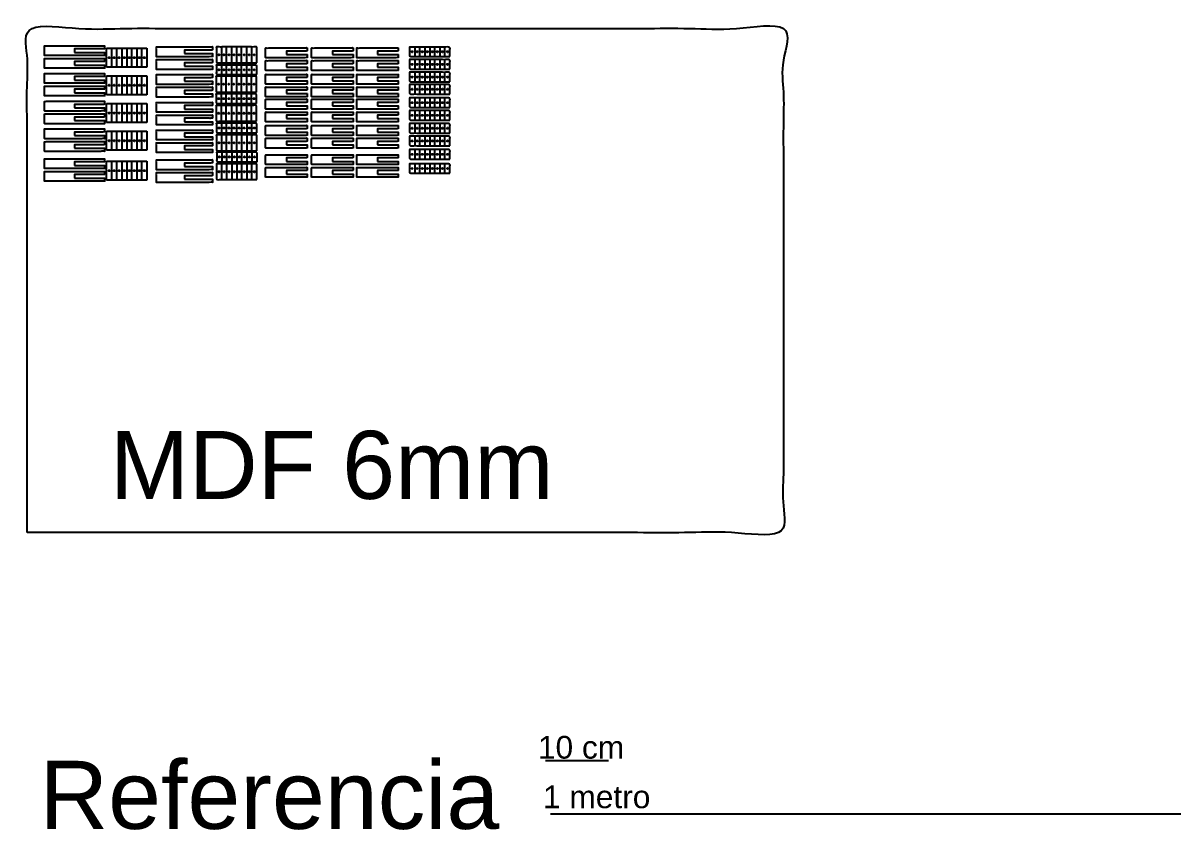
# Model space of a CAD drawing. Header units: metres. Extents: x -93 to 6479, y -472 to 3135.
# Drawn here: x -6 to 1831, y -472 to 808 of the extents above; entities that cross this region are included whole.
import ezdxf

# ---------------------------------------------------------------- set-up
doc = ezdxf.new("R2010")
doc.units = ezdxf.units.M
doc.header["$LTSCALE"] = 0.001
doc.header["$MEASUREMENT"] = 0
for name, color, linetype, true_color in [('Cortes$Chicos (15)', 1, 'Continuous', 0xff0000), ('Cortes$Grandes (5)', 5, 'Continuous', 0x0000ff), ('Cortes$Medianos (5)', 7, 'Continuous', 0x3fbfbf), ('Láminas MDF', 7, 'Continuous', 0x000000), ('Texto y referencias', 7, 'Continuous', 0x000000)]:
    doc.layers.add(name, color=color, linetype=linetype, true_color=true_color)

msp = doc.modelspace()

# ---------------------------------------------------------------- linework, layer by layer
at = {"layer": 'Cortes$Chicos (15)'}
for centre in [(611, 763), (619, 763), (627, 763), (635, 763), (643, 763), (651, 763), (659, 763), (667, 763), (304.4, 734.4), (312.4, 734.4), (320.4, 734.4), (328.4, 734.4), (336.4, 734.4), (344.4, 734.4), (352.4, 734.4), (360.4, 734.4), (611, 743), (619, 743), (627, 743), (635, 743), (643, 743), (651, 743), (659, 743), (667, 743), (611, 722.9), (619, 722.9), (627, 722.9), (635, 722.9), (643, 722.9), (651, 722.9), (659, 722.9), (667, 722.9), (611, 703.5), (619, 703.5), (627, 703.5), (635, 703.5), (643, 703.5), (651, 703.5), (659, 703.5), (667, 703.5), (304.1, 688.6), (312.1, 688.6), (320.1, 688.6), (328.1, 688.6), (336.1, 688.6), (344.1, 688.6), (352.1, 688.6), (360.1, 688.6), (611, 682.3), (619, 682.3), (627, 682.3), (635, 682.3), (643, 682.3), (651, 682.3), (659, 682.3), (667, 682.3), (611, 662.2), (619, 662.2), (627, 662.2), (635, 662.2), (643, 662.2), (651, 662.2), (659, 662.2), (667, 662.2), (304.5, 642.1), (312.5, 642.1), (320.5, 642.1), (328.5, 642.1), (336.5, 642.1), (344.5, 642.1), (352.5, 642.1), (360.5, 642.1), (611, 641.6), (619, 641.6), (627, 641.6), (635, 641.6), (643, 641.6), (651, 641.6), (659, 641.6), (667, 641.6), (611, 621.5), (619, 621.5), (627, 621.5), (635, 621.5), (643, 621.5), (651, 621.5), (659, 621.5), (667, 621.5), (304.9, 596.1), (312.9, 596.1), (320.9, 596.1), (328.9, 596.1), (336.9, 596.1), (344.9, 596.1), (352.9, 596.1), (360.9, 596.1), (611, 600.3), (619, 600.3), (627, 600.3), (635, 600.3), (643, 600.3), (651, 600.3), (659, 600.3), (667, 600.3), (611, 577.8), (619, 577.8), (627, 577.8), (635, 577.8), (643, 577.8), (651, 577.8), (659, 577.8), (667, 577.8)]:
    msp.add_circle(centre, 1, dxfattribs=at)
for points, knots in [([(411.4, 758.5), (411.4, 761.3), (411.4, 764), (427.9, 764), (444.4, 764), (444.4, 766.5), (444.4, 769), (411.4, 769), (378.4, 769), (378.4, 761.3), (378.4, 753.6), (411.4, 753.6), (444.4, 753.6), (444.4, 756), (444.4, 758.5), (427.9, 758.5), (411.4, 758.5)], [0, 0, 0, 5, 5, 52.5, 52.5, 57.546688, 57.546688, 152.546688, 152.546688, 167.640064, 167.640064, 262.640064, 262.640064, 267.686752, 267.686752, 315.186752, 315.186752, 315.186752]), ([(484.4, 758.5), (484.4, 761.3), (484.4, 764), (500.9, 764), (517.4, 764), (517.4, 766.5), (517.4, 769), (484.4, 769), (451.4, 769), (451.4, 761.3), (451.4, 753.6), (484.4, 753.6), (517.4, 753.6), (517.4, 756), (517.4, 758.5), (500.9, 758.5), (484.4, 758.5)], [0, 0, 0, 5, 5, 52.5, 52.5, 57.546688, 57.546688, 152.546688, 152.546688, 167.640064, 167.640064, 262.640064, 262.640064, 267.686752, 267.686752, 315.186752, 315.186752, 315.186752]), ([(556, 758.5), (556, 761.3), (556, 764), (572.5, 764), (589, 764), (589, 766.5), (589, 769), (556, 769), (523, 769), (523, 761.3), (523, 753.6), (556, 753.6), (589, 753.6), (589, 756), (589, 758.5), (572.5, 758.5), (556, 758.5)], [0, 0, 0, 5, 5, 52.5, 52.5, 57.546688, 57.546688, 152.546688, 152.546688, 167.640064, 167.640064, 262.640064, 262.640064, 267.686752, 267.686752, 315.186752, 315.186752, 315.186752]), ([(671, 755.5), (639, 755.5), (607, 755.5), (607, 763), (607, 770.5), (639, 770.5), (671, 770.5), (671, 763), (671, 755.5)], [48, 48, 48, 112, 112, 142, 142, 206, 206, 236, 236, 236]), ([(364.4, 726.9), (332.4, 726.9), (300.4, 726.9), (300.4, 734.4), (300.4, 741.9), (332.4, 741.9), (364.4, 741.9), (364.4, 734.4), (364.4, 726.9)], [48, 48, 48, 112, 112, 142, 142, 206, 206, 236, 236, 236]), ([(411.4, 738.4), (411.4, 741.1), (411.4, 743.9), (427.9, 743.9), (444.4, 743.9), (444.4, 746.4), (444.4, 748.9), (411.4, 748.9), (378.4, 748.9), (378.4, 741.1), (378.4, 733.4), (411.4, 733.4), (444.4, 733.4), (444.4, 735.9), (444.4, 738.4), (427.9, 738.4), (411.4, 738.4)], [0, 0, 0, 5, 5, 52.5, 52.5, 57.546688, 57.546688, 152.546688, 152.546688, 167.640064, 167.640064, 262.640064, 262.640064, 267.686752, 267.686752, 315.186752, 315.186752, 315.186752]), ([(484.4, 738.4), (484.4, 741.1), (484.4, 743.9), (500.9, 743.9), (517.4, 743.9), (517.4, 746.4), (517.4, 748.9), (484.4, 748.9), (451.4, 748.9), (451.4, 741.1), (451.4, 733.4), (484.4, 733.4), (517.4, 733.4), (517.4, 735.9), (517.4, 738.4), (500.9, 738.4), (484.4, 738.4)], [0, 0, 0, 5, 5, 52.5, 52.5, 57.546688, 57.546688, 152.546688, 152.546688, 167.640064, 167.640064, 262.640064, 262.640064, 267.686752, 267.686752, 315.186752, 315.186752, 315.186752]), ([(556, 738.4), (556, 741.1), (556, 743.9), (572.5, 743.9), (589, 743.9), (589, 746.4), (589, 748.9), (556, 748.9), (523, 748.9), (523, 741.1), (523, 733.4), (556, 733.4), (589, 733.4), (589, 735.9), (589, 738.4), (572.5, 738.4), (556, 738.4)], [0, 0, 0, 5, 5, 52.5, 52.5, 57.546688, 57.546688, 152.546688, 152.546688, 167.640064, 167.640064, 262.640064, 262.640064, 267.686752, 267.686752, 315.186752, 315.186752, 315.186752]), ([(671, 735.5), (639, 735.5), (607, 735.5), (607, 743), (607, 750.5), (639, 750.5), (671, 750.5), (671, 743), (671, 735.5)], [48, 48, 48, 112, 112, 142, 142, 206, 206, 236, 236, 236]), ([(411.4, 716.7), (411.4, 719.5), (411.4, 722.2), (427.9, 722.2), (444.4, 722.2), (444.4, 724.7), (444.4, 727.2), (411.4, 727.2), (378.4, 727.2), (378.4, 719.5), (378.4, 711.7), (411.4, 711.7), (444.4, 711.7), (444.4, 714.2), (444.4, 716.7), (427.9, 716.7), (411.4, 716.7)], [0, 0, 0, 5, 5, 52.5, 52.5, 57.546688, 57.546688, 152.546688, 152.546688, 167.640064, 167.640064, 262.640064, 262.640064, 267.686752, 267.686752, 315.186752, 315.186752, 315.186752]), ([(484.4, 716.7), (484.4, 719.5), (484.4, 722.2), (500.9, 722.2), (517.4, 722.2), (517.4, 724.7), (517.4, 727.2), (484.4, 727.2), (451.4, 727.2), (451.4, 719.5), (451.4, 711.7), (484.4, 711.7), (517.4, 711.7), (517.4, 714.2), (517.4, 716.7), (500.9, 716.7), (484.4, 716.7)], [0, 0, 0, 5, 5, 52.5, 52.5, 57.546688, 57.546688, 152.546688, 152.546688, 167.640064, 167.640064, 262.640064, 262.640064, 267.686752, 267.686752, 315.186752, 315.186752, 315.186752]), ([(556, 716.7), (556, 719.5), (556, 722.2), (572.5, 722.2), (589, 722.2), (589, 724.7), (589, 727.2), (556, 727.2), (523, 727.2), (523, 719.5), (523, 711.7), (556, 711.7), (589, 711.7), (589, 714.2), (589, 716.7), (572.5, 716.7), (556, 716.7)], [0, 0, 0, 5, 5, 52.5, 52.5, 57.546688, 57.546688, 152.546688, 152.546688, 167.640064, 167.640064, 262.640064, 262.640064, 267.686752, 267.686752, 315.186752, 315.186752, 315.186752]), ([(671, 715.4), (639, 715.4), (607, 715.4), (607, 722.9), (607, 730.4), (639, 730.4), (671, 730.4), (671, 722.9), (671, 715.4)], [48, 48, 48, 112, 112, 142, 142, 206, 206, 236, 236, 236]), ([(411.4, 696.6), (411.4, 699.3), (411.4, 702.1), (427.9, 702.1), (444.4, 702.1), (444.4, 704.6), (444.4, 707.1), (411.4, 707.1), (378.4, 707.1), (378.4, 699.3), (378.4, 691.6), (411.4, 691.6), (444.4, 691.6), (444.4, 694.1), (444.4, 696.6), (427.9, 696.6), (411.4, 696.6)], [0, 0, 0, 5, 5, 52.5, 52.5, 57.546688, 57.546688, 152.546688, 152.546688, 167.640064, 167.640064, 262.640064, 262.640064, 267.686752, 267.686752, 315.186752, 315.186752, 315.186752]), ([(484.4, 696.6), (484.4, 699.3), (484.4, 702.1), (500.9, 702.1), (517.4, 702.1), (517.4, 704.6), (517.4, 707.1), (484.4, 707.1), (451.4, 707.1), (451.4, 699.3), (451.4, 691.6), (484.4, 691.6), (517.4, 691.6), (517.4, 694.1), (517.4, 696.6), (500.9, 696.6), (484.4, 696.6)], [0, 0, 0, 5, 5, 52.5, 52.5, 57.546688, 57.546688, 152.546688, 152.546688, 167.640064, 167.640064, 262.640064, 262.640064, 267.686752, 267.686752, 315.186752, 315.186752, 315.186752]), ([(556, 696.6), (556, 699.3), (556, 702.1), (572.5, 702.1), (589, 702.1), (589, 704.6), (589, 707.1), (556, 707.1), (523, 707.1), (523, 699.3), (523, 691.6), (556, 691.6), (589, 691.6), (589, 694.1), (589, 696.6), (572.5, 696.6), (556, 696.6)], [0, 0, 0, 5, 5, 52.5, 52.5, 57.546688, 57.546688, 152.546688, 152.546688, 167.640064, 167.640064, 262.640064, 262.640064, 267.686752, 267.686752, 315.186752, 315.186752, 315.186752]), ([(671, 696), (639, 696), (607, 696), (607, 703.5), (607, 711), (639, 711), (671, 711), (671, 703.5), (671, 696)], [48, 48, 48, 112, 112, 142, 142, 206, 206, 236, 236, 236]), ([(364.1, 681.1), (332.1, 681.1), (300.1, 681.1), (300.1, 688.6), (300.1, 696.1), (332.1, 696.1), (364.1, 696.1), (364.1, 688.6), (364.1, 681.1)], [48, 48, 48, 112, 112, 142, 142, 206, 206, 236, 236, 236]), ([(411.4, 677.1), (411.4, 679.9), (411.4, 682.6), (427.9, 682.6), (444.4, 682.6), (444.4, 685.1), (444.4, 687.6), (411.4, 687.6), (378.4, 687.6), (378.4, 679.9), (378.4, 672.1), (411.4, 672.1), (444.4, 672.1), (444.4, 674.6), (444.4, 677.1), (427.9, 677.1), (411.4, 677.1)], [0, 0, 0, 5, 5, 52.5, 52.5, 57.546688, 57.546688, 152.546688, 152.546688, 167.640064, 167.640064, 262.640064, 262.640064, 267.686752, 267.686752, 315.186752, 315.186752, 315.186752]), ([(484.4, 677.1), (484.4, 679.9), (484.4, 682.6), (500.9, 682.6), (517.4, 682.6), (517.4, 685.1), (517.4, 687.6), (484.4, 687.6), (451.4, 687.6), (451.4, 679.9), (451.4, 672.1), (484.4, 672.1), (517.4, 672.1), (517.4, 674.6), (517.4, 677.1), (500.9, 677.1), (484.4, 677.1)], [0, 0, 0, 5, 5, 52.5, 52.5, 57.546688, 57.546688, 152.546688, 152.546688, 167.640064, 167.640064, 262.640064, 262.640064, 267.686752, 267.686752, 315.186752, 315.186752, 315.186752]), ([(556, 677.1), (556, 679.9), (556, 682.6), (572.5, 682.6), (589, 682.6), (589, 685.1), (589, 687.6), (556, 687.6), (523, 687.6), (523, 679.9), (523, 672.1), (556, 672.1), (589, 672.1), (589, 674.6), (589, 677.1), (572.5, 677.1), (556, 677.1)], [0, 0, 0, 5, 5, 52.5, 52.5, 57.546688, 57.546688, 152.546688, 152.546688, 167.640064, 167.640064, 262.640064, 262.640064, 267.686752, 267.686752, 315.186752, 315.186752, 315.186752]), ([(671, 674.8), (639, 674.8), (607, 674.8), (607, 682.3), (607, 689.8), (639, 689.8), (671, 689.8), (671, 682.3), (671, 674.8)], [48, 48, 48, 112, 112, 142, 142, 206, 206, 236, 236, 236]), ([(411.4, 657), (411.4, 659.7), (411.4, 662.5), (427.9, 662.5), (444.4, 662.5), (444.4, 665), (444.4, 667.4), (411.4, 667.4), (378.4, 667.4), (378.4, 659.7), (378.4, 652), (411.4, 652), (444.4, 652), (444.4, 654.5), (444.4, 657), (427.9, 657), (411.4, 657)], [0, 0, 0, 5, 5, 52.5, 52.5, 57.546688, 57.546688, 152.546688, 152.546688, 167.640064, 167.640064, 262.640064, 262.640064, 267.686752, 267.686752, 315.186752, 315.186752, 315.186752]), ([(484.4, 657), (484.4, 659.7), (484.4, 662.5), (500.9, 662.5), (517.4, 662.5), (517.4, 665), (517.4, 667.4), (484.4, 667.4), (451.4, 667.4), (451.4, 659.7), (451.4, 652), (484.4, 652), (517.4, 652), (517.4, 654.5), (517.4, 657), (500.9, 657), (484.4, 657)], [0, 0, 0, 5, 5, 52.5, 52.5, 57.546688, 57.546688, 152.546688, 152.546688, 167.640064, 167.640064, 262.640064, 262.640064, 267.686752, 267.686752, 315.186752, 315.186752, 315.186752]), ([(556, 657), (556, 659.7), (556, 662.5), (572.5, 662.5), (589, 662.5), (589, 665), (589, 667.4), (556, 667.4), (523, 667.4), (523, 659.7), (523, 652), (556, 652), (589, 652), (589, 654.5), (589, 657), (572.5, 657), (556, 657)], [0, 0, 0, 5, 5, 52.5, 52.5, 57.546688, 57.546688, 152.546688, 152.546688, 167.640064, 167.640064, 262.640064, 262.640064, 267.686752, 267.686752, 315.186752, 315.186752, 315.186752]), ([(671, 654.7), (639, 654.7), (607, 654.7), (607, 662.2), (607, 669.7), (639, 669.7), (671, 669.7), (671, 662.2), (671, 654.7)], [48, 48, 48, 112, 112, 142, 142, 206, 206, 236, 236, 236]), ([(364.5, 634.6), (332.5, 634.6), (300.5, 634.6), (300.5, 642.1), (300.5, 649.6), (332.5, 649.6), (364.5, 649.6), (364.5, 642.1), (364.5, 634.6)], [48, 48, 48, 112, 112, 142, 142, 206, 206, 236, 236, 236]), ([(411.4, 635.3), (411.4, 638.1), (411.4, 640.8), (427.9, 640.8), (444.4, 640.8), (444.4, 643.3), (444.4, 645.8), (411.4, 645.8), (378.4, 645.8), (378.4, 638.1), (378.4, 630.3), (411.4, 630.3), (444.4, 630.3), (444.4, 632.8), (444.4, 635.3), (427.9, 635.3), (411.4, 635.3)], [0, 0, 0, 5, 5, 52.5, 52.5, 57.546688, 57.546688, 152.546688, 152.546688, 167.640064, 167.640064, 262.640064, 262.640064, 267.686752, 267.686752, 315.186752, 315.186752, 315.186752]), ([(484.4, 635.3), (484.4, 638.1), (484.4, 640.8), (500.9, 640.8), (517.4, 640.8), (517.4, 643.3), (517.4, 645.8), (484.4, 645.8), (451.4, 645.8), (451.4, 638.1), (451.4, 630.3), (484.4, 630.3), (517.4, 630.3), (517.4, 632.8), (517.4, 635.3), (500.9, 635.3), (484.4, 635.3)], [0, 0, 0, 5, 5, 52.5, 52.5, 57.546688, 57.546688, 152.546688, 152.546688, 167.640064, 167.640064, 262.640064, 262.640064, 267.686752, 267.686752, 315.186752, 315.186752, 315.186752]), ([(556, 635.3), (556, 638.1), (556, 640.8), (572.5, 640.8), (589, 640.8), (589, 643.3), (589, 645.8), (556, 645.8), (523, 645.8), (523, 638.1), (523, 630.3), (556, 630.3), (589, 630.3), (589, 632.8), (589, 635.3), (572.5, 635.3), (556, 635.3)], [0, 0, 0, 5, 5, 52.5, 52.5, 57.546688, 57.546688, 152.546688, 152.546688, 167.640064, 167.640064, 262.640064, 262.640064, 267.686752, 267.686752, 315.186752, 315.186752, 315.186752]), ([(671, 634.1), (639, 634.1), (607, 634.1), (607, 641.6), (607, 649.1), (639, 649.1), (671, 649.1), (671, 641.6), (671, 634.1)], [48, 48, 48, 112, 112, 142, 142, 206, 206, 236, 236, 236]), ([(411.4, 615.2), (411.4, 617.9), (411.4, 620.7), (427.9, 620.7), (444.4, 620.7), (444.4, 623.2), (444.4, 625.7), (411.4, 625.7), (378.4, 625.7), (378.4, 617.9), (378.4, 610.2), (411.4, 610.2), (444.4, 610.2), (444.4, 612.7), (444.4, 615.2), (427.9, 615.2), (411.4, 615.2)], [0, 0, 0, 5, 5, 52.5, 52.5, 57.546688, 57.546688, 152.546688, 152.546688, 167.640064, 167.640064, 262.640064, 262.640064, 267.686752, 267.686752, 315.186752, 315.186752, 315.186752]), ([(484.4, 615.2), (484.4, 617.9), (484.4, 620.7), (500.9, 620.7), (517.4, 620.7), (517.4, 623.2), (517.4, 625.7), (484.4, 625.7), (451.4, 625.7), (451.4, 617.9), (451.4, 610.2), (484.4, 610.2), (517.4, 610.2), (517.4, 612.7), (517.4, 615.2), (500.9, 615.2), (484.4, 615.2)], [0, 0, 0, 5, 5, 52.5, 52.5, 57.546688, 57.546688, 152.546688, 152.546688, 167.640064, 167.640064, 262.640064, 262.640064, 267.686752, 267.686752, 315.186752, 315.186752, 315.186752]), ([(556, 615.2), (556, 617.9), (556, 620.7), (572.5, 620.7), (589, 620.7), (589, 623.2), (589, 625.7), (556, 625.7), (523, 625.7), (523, 617.9), (523, 610.2), (556, 610.2), (589, 610.2), (589, 612.7), (589, 615.2), (572.5, 615.2), (556, 615.2)], [0, 0, 0, 5, 5, 52.5, 52.5, 57.546688, 57.546688, 152.546688, 152.546688, 167.640064, 167.640064, 262.640064, 262.640064, 267.686752, 267.686752, 315.186752, 315.186752, 315.186752]), ([(671, 614), (639, 614), (607, 614), (607, 621.5), (607, 629), (639, 629), (671, 629), (671, 621.5), (671, 614)], [48, 48, 48, 112, 112, 142, 142, 206, 206, 236, 236, 236]), ([(671, 592.8), (639, 592.8), (607, 592.8), (607, 600.3), (607, 607.8), (639, 607.8), (671, 607.8), (671, 600.3), (671, 592.8)], [48, 48, 48, 112, 112, 142, 142, 206, 206, 236, 236, 236]), ([(364.9, 588.6), (332.9, 588.6), (300.9, 588.6), (300.9, 596.1), (300.9, 603.6), (332.9, 603.6), (364.9, 603.6), (364.9, 596.1), (364.9, 588.6)], [48, 48, 48, 112, 112, 142, 142, 206, 206, 236, 236, 236]), ([(411.4, 589.1), (411.4, 591.8), (411.4, 594.6), (427.9, 594.6), (444.4, 594.6), (444.4, 597), (444.4, 599.5), (411.4, 599.5), (378.4, 599.5), (378.4, 591.8), (378.4, 584.1), (411.4, 584.1), (444.4, 584.1), (444.4, 586.6), (444.4, 589.1), (427.9, 589.1), (411.4, 589.1)], [0, 0, 0, 5, 5, 52.5, 52.5, 57.546688, 57.546688, 152.546688, 152.546688, 167.640064, 167.640064, 262.640064, 262.640064, 267.686752, 267.686752, 315.186752, 315.186752, 315.186752]), ([(484.4, 589.1), (484.4, 591.8), (484.4, 594.6), (500.9, 594.6), (517.4, 594.6), (517.4, 597), (517.4, 599.5), (484.4, 599.5), (451.4, 599.5), (451.4, 591.8), (451.4, 584.1), (484.4, 584.1), (517.4, 584.1), (517.4, 586.6), (517.4, 589.1), (500.9, 589.1), (484.4, 589.1)], [0, 0, 0, 5, 5, 52.5, 52.5, 57.546688, 57.546688, 152.546688, 152.546688, 167.640064, 167.640064, 262.640064, 262.640064, 267.686752, 267.686752, 315.186752, 315.186752, 315.186752]), ([(556, 589.1), (556, 591.8), (556, 594.6), (572.5, 594.6), (589, 594.6), (589, 597), (589, 599.5), (556, 599.5), (523, 599.5), (523, 591.8), (523, 584.1), (556, 584.1), (589, 584.1), (589, 586.6), (589, 589.1), (572.5, 589.1), (556, 589.1)], [0, 0, 0, 5, 5, 52.5, 52.5, 57.546688, 57.546688, 152.546688, 152.546688, 167.640064, 167.640064, 262.640064, 262.640064, 267.686752, 267.686752, 315.186752, 315.186752, 315.186752]), ([(411.4, 568.9), (411.4, 571.7), (411.4, 574.4), (427.9, 574.4), (444.4, 574.4), (444.4, 576.9), (444.4, 579.4), (411.4, 579.4), (378.4, 579.4), (378.4, 571.7), (378.4, 563.9), (411.4, 563.9), (444.4, 563.9), (444.4, 566.4), (444.4, 568.9), (427.9, 568.9), (411.4, 568.9)], [0, 0, 0, 5, 5, 52.5, 52.5, 57.546688, 57.546688, 152.546688, 152.546688, 167.640064, 167.640064, 262.640064, 262.640064, 267.686752, 267.686752, 315.186752, 315.186752, 315.186752]), ([(484.4, 568.9), (484.4, 571.7), (484.4, 574.4), (500.9, 574.4), (517.4, 574.4), (517.4, 576.9), (517.4, 579.4), (484.4, 579.4), (451.4, 579.4), (451.4, 571.7), (451.4, 563.9), (484.4, 563.9), (517.4, 563.9), (517.4, 566.4), (517.4, 568.9), (500.9, 568.9), (484.4, 568.9)], [0, 0, 0, 5, 5, 52.5, 52.5, 57.546688, 57.546688, 152.546688, 152.546688, 167.640064, 167.640064, 262.640064, 262.640064, 267.686752, 267.686752, 315.186752, 315.186752, 315.186752]), ([(556, 568.9), (556, 571.7), (556, 574.4), (572.5, 574.4), (589, 574.4), (589, 576.9), (589, 579.4), (556, 579.4), (523, 579.4), (523, 571.7), (523, 563.9), (556, 563.9), (589, 563.9), (589, 566.4), (589, 568.9), (572.5, 568.9), (556, 568.9)], [0, 0, 0, 5, 5, 52.5, 52.5, 57.546688, 57.546688, 152.546688, 152.546688, 167.640064, 167.640064, 262.640064, 262.640064, 267.686752, 267.686752, 315.186752, 315.186752, 315.186752]), ([(671, 570.3), (639, 570.3), (607, 570.3), (607, 577.8), (607, 585.3), (639, 585.3), (671, 585.3), (671, 577.8), (671, 570.3)], [48, 48, 48, 112, 112, 142, 142, 206, 206, 236, 236, 236])]:
    msp.add_open_spline(points, degree=2, knots=knots, dxfattribs=at)
for points in [[(615, 770.5), (615, 763), (615, 755.5)], [(623, 755.5), (623, 763), (623, 770.5)], [(631, 770.5), (631, 763), (631, 755.5)], [(639, 770.5), (639, 763), (639, 755.5)], [(647, 755.5), (647, 763), (647, 770.5)], [(655, 770.5), (655, 763), (655, 755.5)], [(663, 755.5), (663, 763), (663, 770.5)], [(308.4, 741.9), (308.4, 734.4), (308.4, 726.9)], [(316.4, 726.9), (316.4, 734.4), (316.4, 741.9)], [(324.4, 741.9), (324.4, 734.4), (324.4, 726.9)], [(332.4, 741.9), (332.4, 734.4), (332.4, 726.9)], [(340.4, 726.9), (340.4, 734.4), (340.4, 741.9)], [(348.4, 741.9), (348.4, 734.4), (348.4, 726.9)], [(356.4, 726.9), (356.4, 734.4), (356.4, 741.9)], [(615, 750.5), (615, 743), (615, 735.5)], [(623, 735.5), (623, 743), (623, 750.5)], [(631, 750.5), (631, 743), (631, 735.5)], [(639, 750.5), (639, 743), (639, 735.5)], [(647, 735.5), (647, 743), (647, 750.5)], [(655, 750.5), (655, 743), (655, 735.5)], [(663, 735.5), (663, 743), (663, 750.5)], [(615, 730.4), (615, 722.9), (615, 715.4)], [(623, 715.4), (623, 722.9), (623, 730.4)], [(631, 730.4), (631, 722.9), (631, 715.4)], [(639, 730.4), (639, 722.9), (639, 715.4)], [(647, 715.4), (647, 722.9), (647, 730.4)], [(655, 730.4), (655, 722.9), (655, 715.4)], [(663, 715.4), (663, 722.9), (663, 730.4)], [(615, 711), (615, 703.5), (615, 696)], [(623, 696), (623, 703.5), (623, 711)], [(631, 711), (631, 703.5), (631, 696)], [(639, 711), (639, 703.5), (639, 696)], [(647, 696), (647, 703.5), (647, 711)], [(655, 711), (655, 703.5), (655, 696)], [(663, 696), (663, 703.5), (663, 711)], [(308.1, 696.1), (308.1, 688.6), (308.1, 681.1)], [(316.1, 681.1), (316.1, 688.6), (316.1, 696.1)], [(324.1, 696.1), (324.1, 688.6), (324.1, 681.1)], [(332.1, 696.1), (332.1, 688.6), (332.1, 681.1)], [(340.1, 681.1), (340.1, 688.6), (340.1, 696.1)], [(348.1, 696.1), (348.1, 688.6), (348.1, 681.1)], [(356.1, 681.1), (356.1, 688.6), (356.1, 696.1)], [(615, 689.8), (615, 682.3), (615, 674.8)], [(623, 674.8), (623, 682.3), (623, 689.8)], [(631, 689.8), (631, 682.3), (631, 674.8)], [(639, 689.8), (639, 682.3), (639, 674.8)], [(647, 674.8), (647, 682.3), (647, 689.8)], [(655, 689.8), (655, 682.3), (655, 674.8)], [(663, 674.8), (663, 682.3), (663, 689.8)], [(615, 669.7), (615, 662.2), (615, 654.7)], [(623, 654.7), (623, 662.2), (623, 669.7)], [(631, 669.7), (631, 662.2), (631, 654.7)], [(639, 669.7), (639, 662.2), (639, 654.7)], [(647, 654.7), (647, 662.2), (647, 669.7)], [(655, 669.7), (655, 662.2), (655, 654.7)], [(663, 654.7), (663, 662.2), (663, 669.7)], [(308.5, 649.6), (308.5, 642.1), (308.5, 634.6)], [(316.5, 634.6), (316.5, 642.1), (316.5, 649.6)], [(324.5, 649.6), (324.5, 642.1), (324.5, 634.6)], [(332.5, 649.6), (332.5, 642.1), (332.5, 634.6)], [(340.5, 634.6), (340.5, 642.1), (340.5, 649.6)], [(348.5, 649.6), (348.5, 642.1), (348.5, 634.6)], [(356.5, 634.6), (356.5, 642.1), (356.5, 649.6)], [(615, 649.1), (615, 641.6), (615, 634.1)], [(623, 634.1), (623, 641.6), (623, 649.1)], [(631, 649.1), (631, 641.6), (631, 634.1)], [(639, 649.1), (639, 641.6), (639, 634.1)], [(647, 634.1), (647, 641.6), (647, 649.1)], [(655, 649.1), (655, 641.6), (655, 634.1)], [(663, 634.1), (663, 641.6), (663, 649.1)], [(615, 629), (615, 621.5), (615, 614)], [(623, 614), (623, 621.5), (623, 629)], [(631, 629), (631, 621.5), (631, 614)], [(639, 629), (639, 621.5), (639, 614)], [(647, 614), (647, 621.5), (647, 629)], [(655, 629), (655, 621.5), (655, 614)], [(663, 614), (663, 621.5), (663, 629)], [(615, 607.8), (615, 600.3), (615, 592.8)], [(623, 592.8), (623, 600.3), (623, 607.8)], [(631, 607.8), (631, 600.3), (631, 592.8)], [(639, 607.8), (639, 600.3), (639, 592.8)], [(647, 592.8), (647, 600.3), (647, 607.8)], [(655, 607.8), (655, 600.3), (655, 592.8)], [(663, 592.8), (663, 600.3), (663, 607.8)], [(308.9, 603.6), (308.9, 596.1), (308.9, 588.6)], [(316.9, 588.6), (316.9, 596.1), (316.9, 603.6)], [(324.9, 603.6), (324.9, 596.1), (324.9, 588.6)], [(332.9, 603.6), (332.9, 596.1), (332.9, 588.6)], [(340.9, 588.6), (340.9, 596.1), (340.9, 603.6)], [(348.9, 603.6), (348.9, 596.1), (348.9, 588.6)], [(356.9, 588.6), (356.9, 596.1), (356.9, 603.6)], [(615, 585.3), (615, 577.8), (615, 570.3)], [(623, 570.3), (623, 577.8), (623, 585.3)], [(631, 585.3), (631, 577.8), (631, 570.3)], [(639, 585.3), (639, 577.8), (639, 570.3)], [(647, 570.3), (647, 577.8), (647, 585.3)], [(655, 585.3), (655, 577.8), (655, 570.3)], [(663, 570.3), (663, 577.8), (663, 585.3)]]:
    msp.add_open_spline(points, degree=2, dxfattribs=at)
at = {"layer": 'Cortes$Grandes (5)'}
for p, q in [((126.2, 738.7), (126.2, 768.7)), ((134.2, 768.7), (134.2, 738.7)), ((142.2, 738.7), (142.2, 768.7)), ((150.2, 768.7), (150.2, 738.7)), ((158.2, 768.7), (158.2, 738.7)), ((166.2, 738.7), (166.2, 768.7)), ((174.2, 768.7), (174.2, 738.7)), ((182.2, 738.7), (182.2, 768.7)), ((190.2, 768.7), (190.2, 738.7)), ((126.2, 694.9), (126.2, 724.9)), ((134.2, 724.9), (134.2, 694.9)), ((142.2, 694.9), (142.2, 724.9)), ((150.2, 724.9), (150.2, 694.9)), ((158.2, 724.9), (158.2, 694.9)), ((166.2, 694.9), (166.2, 724.9)), ((174.2, 724.9), (174.2, 694.9)), ((182.2, 694.9), (182.2, 724.9)), ((190.2, 724.9), (190.2, 694.9)), ((126.2, 650.7), (126.2, 680.7)), ((134.2, 680.7), (134.2, 650.7)), ((142.2, 650.7), (142.2, 680.7)), ((150.2, 680.7), (150.2, 650.7)), ((158.2, 680.7), (158.2, 650.7)), ((166.2, 650.7), (166.2, 680.7)), ((174.2, 680.7), (174.2, 650.7)), ((182.2, 650.7), (182.2, 680.7)), ((190.2, 680.7), (190.2, 650.7)), ((126.2, 606.8), (126.2, 636.8)), ((134.2, 636.8), (134.2, 606.8)), ((142.2, 606.8), (142.2, 636.8)), ((150.2, 636.8), (150.2, 606.8)), ((158.2, 636.8), (158.2, 606.8)), ((166.2, 606.8), (166.2, 636.8)), ((174.2, 636.8), (174.2, 606.8)), ((182.2, 606.8), (182.2, 636.8)), ((190.2, 636.8), (190.2, 606.8)), ((126.2, 559.4), (126.2, 589.4)), ((134.2, 589.4), (134.2, 559.4)), ((142.2, 559.4), (142.2, 589.4)), ((150.2, 589.4), (150.2, 559.4)), ((158.2, 589.4), (158.2, 559.4)), ((166.2, 559.4), (166.2, 589.4)), ((174.2, 589.4), (174.2, 559.4)), ((182.2, 559.4), (182.2, 589.4)), ((190.2, 589.4), (190.2, 559.4))]:
    msp.add_line(p, q, dxfattribs=at)
for points in [[(126.2, 768.7), (190.2, 768.7)], [(190.2, 738.7), (126.2, 738.7)], [(126.2, 724.9), (190.2, 724.9)], [(190.2, 694.9), (126.2, 694.9)], [(126.2, 680.7), (190.2, 680.7)], [(190.2, 650.7), (126.2, 650.7)], [(126.2, 636.8), (190.2, 636.8)], [(190.2, 606.8), (126.2, 606.8)], [(126.2, 589.4), (190.2, 589.4)], [(190.2, 559.4), (126.2, 559.4)]]:
    msp.add_lwpolyline(points, dxfattribs=at)
for centre in [(130.2, 753.7), (138.2, 753.7), (146.2, 753.7), (154.2, 753.7), (162.2, 753.7), (170.2, 753.7), (178.2, 753.7), (186.2, 753.7), (130.2, 709.9), (138.2, 709.9), (146.2, 709.9), (154.2, 709.9), (162.2, 709.9), (170.2, 709.9), (178.2, 709.9), (186.2, 709.9), (130.2, 665.7), (138.2, 665.7), (146.2, 665.7), (154.2, 665.7), (162.2, 665.7), (170.2, 665.7), (178.2, 665.7), (186.2, 665.7), (130.2, 621.8), (138.2, 621.8), (146.2, 621.8), (154.2, 621.8), (162.2, 621.8), (170.2, 621.8), (178.2, 621.8), (186.2, 621.8), (130.2, 574.4), (138.2, 574.4), (146.2, 574.4), (154.2, 574.4), (162.2, 574.4), (170.2, 574.4), (178.2, 574.4), (186.2, 574.4)]:
    msp.add_circle(centre, 1, dxfattribs=at)
for points in [[(75.2, 762), (75.2, 764.7), (75.2, 767.5), (98.9, 767.5), (122.7, 767.5), (122.7, 770), (122.7, 772.5), (75.2, 772.5), (27.7, 772.5), (27.7, 764.7), (27.7, 757), (75.2, 757), (122.7, 757), (122.7, 759.5), (122.7, 762), (98.9, 762), (75.2, 762)], [(75.2, 741.9), (75.2, 744.6), (75.2, 747.4), (98.9, 747.4), (122.7, 747.4), (122.7, 749.8), (122.7, 752.3), (75.2, 752.3), (27.7, 752.3), (27.7, 744.6), (27.7, 736.9), (75.2, 736.9), (122.7, 736.9), (122.7, 739.4), (122.7, 741.9), (98.9, 741.9), (75.2, 741.9)], [(75.2, 718.1), (75.2, 720.9), (75.2, 723.6), (98.9, 723.6), (122.7, 723.6), (122.7, 726.1), (122.7, 728.6), (75.2, 728.6), (27.7, 728.6), (27.7, 720.9), (27.7, 713.2), (75.2, 713.2), (122.7, 713.2), (122.7, 715.6), (122.7, 718.1), (98.9, 718.1), (75.2, 718.1)], [(75.2, 698), (75.2, 700.7), (75.2, 703.5), (98.9, 703.5), (122.7, 703.5), (122.7, 706), (122.7, 708.5), (75.2, 708.5), (27.7, 708.5), (27.7, 700.7), (27.7, 693), (75.2, 693), (122.7, 693), (122.7, 695.5), (122.7, 698), (98.9, 698), (75.2, 698)], [(75.2, 673.9), (75.2, 676.7), (75.2, 679.4), (98.9, 679.4), (122.7, 679.4), (122.7, 681.9), (122.7, 684.4), (75.2, 684.4), (27.7, 684.4), (27.7, 676.7), (27.7, 669), (75.2, 669), (122.7, 669), (122.7, 671.4), (122.7, 673.9), (98.9, 673.9), (75.2, 673.9)], [(75.2, 653.8), (75.2, 656.6), (75.2, 659.3), (98.9, 659.3), (122.7, 659.3), (122.7, 661.8), (122.7, 664.3), (75.2, 664.3), (27.7, 664.3), (27.7, 656.6), (27.7, 648.8), (75.2, 648.8), (122.7, 648.8), (122.7, 651.3), (122.7, 653.8), (98.9, 653.8), (75.2, 653.8)], [(75.2, 630.1), (75.2, 632.8), (75.2, 635.6), (98.9, 635.6), (122.7, 635.6), (122.7, 638.1), (122.7, 640.6), (75.2, 640.6), (27.7, 640.6), (27.7, 632.8), (27.7, 625.1), (75.2, 625.1), (122.7, 625.1), (122.7, 627.6), (122.7, 630.1), (98.9, 630.1), (75.2, 630.1)], [(75.2, 609.9), (75.2, 612.7), (75.2, 615.4), (98.9, 615.4), (122.7, 615.4), (122.7, 617.9), (122.7, 620.4), (75.2, 620.4), (27.7, 620.4), (27.7, 612.7), (27.7, 605), (75.2, 605), (122.7, 605), (122.7, 607.4), (122.7, 609.9), (98.9, 609.9), (75.2, 609.9)], [(75.2, 582.7), (75.2, 585.5), (75.2, 588.2), (98.9, 588.2), (122.7, 588.2), (122.7, 590.7), (122.7, 593.2), (75.2, 593.2), (27.7, 593.2), (27.7, 585.5), (27.7, 577.7), (75.2, 577.7), (122.7, 577.7), (122.7, 580.2), (122.7, 582.7), (98.9, 582.7), (75.2, 582.7)], [(75.2, 562.6), (75.2, 565.3), (75.2, 568.1), (98.9, 568.1), (122.7, 568.1), (122.7, 570.6), (122.7, 573.1), (75.2, 573.1), (27.7, 573.1), (27.7, 565.3), (27.7, 557.6), (75.2, 557.6), (122.7, 557.6), (122.7, 560.1), (122.7, 562.6), (98.9, 562.6), (75.2, 562.6)]]:
    msp.add_open_spline(points, degree=2, knots=[0, 0, 0, 5, 5, 52.5, 52.5, 57.546688, 57.546688, 152.546688, 152.546688, 167.640064, 167.640064, 262.640064, 262.640064, 267.686752, 267.686752, 315.186752, 315.186752, 315.186752], dxfattribs=at)
at = {"layer": 'Cortes$Medianos (5)'}
for centre in [(304.4, 758.1), (312.4, 758.1), (320.4, 758.1), (328.4, 758.1), (336.4, 758.1), (344.4, 758.1), (352.4, 758.1), (360.4, 758.1), (304.1, 711.6), (312.1, 711.6), (320.1, 711.6), (328.1, 711.6), (336.1, 711.6), (344.1, 711.6), (352.1, 711.6), (360.1, 711.6), (304.1, 665.4), (312.1, 665.4), (320.1, 665.4), (328.1, 665.4), (336.1, 665.4), (344.1, 665.4), (352.1, 665.4), (360.1, 665.4), (304.5, 618.5), (312.5, 618.5), (320.5, 618.5), (328.5, 618.5), (336.5, 618.5), (344.5, 618.5), (352.5, 618.5), (360.5, 618.5), (304.7, 572.6), (312.7, 572.6), (320.7, 572.6), (328.7, 572.6), (336.7, 572.6), (344.7, 572.6), (352.7, 572.6), (360.7, 572.6)]:
    msp.add_circle(centre, 1, dxfattribs=at)
for points, knots in [([(249.6, 760.1), (249.6, 762.9), (249.6, 765.6), (271.9, 765.6), (294.1, 765.6), (294.1, 768.1), (294.1, 770.6), (249.6, 770.6), (205.1, 770.6), (205.1, 762.9), (205.1, 755.2), (249.6, 755.2), (294.1, 755.2), (294.1, 757.7), (294.1, 760.1), (271.9, 760.1), (249.6, 760.1)], [0, 0, 0, 5, 5, 52.5, 52.5, 57.546688, 57.546688, 152.546688, 152.546688, 167.640064, 167.640064, 262.640064, 262.640064, 267.686752, 267.686752, 315.186752, 315.186752, 315.186752]), ([(364.4, 745.6), (332.4, 745.6), (300.4, 745.6), (300.4, 758.1), (300.4, 770.6), (332.4, 770.6), (364.4, 770.6), (364.4, 758.1), (364.4, 745.6)], [48, 48, 48, 112, 112, 142, 142, 206, 206, 236, 236, 236]), ([(249.6, 740), (249.6, 742.8), (249.6, 745.5), (271.9, 745.5), (294.1, 745.5), (294.1, 748), (294.1, 750.5), (249.6, 750.5), (205.1, 750.5), (205.1, 742.8), (205.1, 735), (249.6, 735), (294.1, 735), (294.1, 737.5), (294.1, 740), (271.9, 740), (249.6, 740)], [0, 0, 0, 5, 5, 52.5, 52.5, 57.546688, 57.546688, 152.546688, 152.546688, 167.640064, 167.640064, 262.640064, 262.640064, 267.686752, 267.686752, 315.186752, 315.186752, 315.186752]), ([(249.6, 716.3), (249.6, 719), (249.6, 721.8), (271.9, 721.8), (294.1, 721.8), (294.1, 724.3), (294.1, 726.8), (249.6, 726.8), (205.1, 726.8), (205.1, 719), (205.1, 711.3), (249.6, 711.3), (294.1, 711.3), (294.1, 713.8), (294.1, 716.3), (271.9, 716.3), (249.6, 716.3)], [0, 0, 0, 5, 5, 52.5, 52.5, 57.546688, 57.546688, 152.546688, 152.546688, 167.640064, 167.640064, 262.640064, 262.640064, 267.686752, 267.686752, 315.186752, 315.186752, 315.186752]), ([(364.1, 699.1), (332.1, 699.1), (300.1, 699.1), (300.1, 711.6), (300.1, 724.1), (332.1, 724.1), (364.1, 724.1), (364.1, 711.6), (364.1, 699.1)], [48, 48, 48, 112, 112, 142, 142, 206, 206, 236, 236, 236]), ([(249.6, 696.1), (249.6, 698.9), (249.6, 701.6), (271.9, 701.6), (294.1, 701.6), (294.1, 704.1), (294.1, 706.6), (249.6, 706.6), (205.1, 706.6), (205.1, 698.9), (205.1, 691.2), (249.6, 691.2), (294.1, 691.2), (294.1, 693.7), (294.1, 696.1), (271.9, 696.1), (249.6, 696.1)], [0, 0, 0, 5, 5, 52.5, 52.5, 57.546688, 57.546688, 152.546688, 152.546688, 167.640064, 167.640064, 262.640064, 262.640064, 267.686752, 267.686752, 315.186752, 315.186752, 315.186752]), ([(249.6, 672.1), (249.6, 674.8), (249.6, 677.6), (271.9, 677.6), (294.1, 677.6), (294.1, 680.1), (294.1, 682.6), (249.6, 682.6), (205.1, 682.6), (205.1, 674.8), (205.1, 667.1), (249.6, 667.1), (294.1, 667.1), (294.1, 669.6), (294.1, 672.1), (271.9, 672.1), (249.6, 672.1)], [0, 0, 0, 5, 5, 52.5, 52.5, 57.546688, 57.546688, 152.546688, 152.546688, 167.640064, 167.640064, 262.640064, 262.640064, 267.686752, 267.686752, 315.186752, 315.186752, 315.186752]), ([(249.6, 651.9), (249.6, 654.7), (249.6, 657.4), (271.9, 657.4), (294.1, 657.4), (294.1, 659.9), (294.1, 662.4), (249.6, 662.4), (205.1, 662.4), (205.1, 654.7), (205.1, 647), (249.6, 647), (294.1, 647), (294.1, 649.5), (294.1, 651.9), (271.9, 651.9), (249.6, 651.9)], [0, 0, 0, 5, 5, 52.5, 52.5, 57.546688, 57.546688, 152.546688, 152.546688, 167.640064, 167.640064, 262.640064, 262.640064, 267.686752, 267.686752, 315.186752, 315.186752, 315.186752]), ([(364.1, 652.9), (332.1, 652.9), (300.1, 652.9), (300.1, 665.4), (300.1, 677.9), (332.1, 677.9), (364.1, 677.9), (364.1, 665.4), (364.1, 652.9)], [48, 48, 48, 112, 112, 142, 142, 206, 206, 236, 236, 236]), ([(249.6, 628.2), (249.6, 631), (249.6, 633.7), (271.9, 633.7), (294.1, 633.7), (294.1, 636.2), (294.1, 638.7), (249.6, 638.7), (205.1, 638.7), (205.1, 631), (205.1, 623.2), (249.6, 623.2), (294.1, 623.2), (294.1, 625.7), (294.1, 628.2), (271.9, 628.2), (249.6, 628.2)], [0, 0, 0, 5, 5, 52.5, 52.5, 57.546688, 57.546688, 152.546688, 152.546688, 167.640064, 167.640064, 262.640064, 262.640064, 267.686752, 267.686752, 315.186752, 315.186752, 315.186752]), ([(364.5, 606), (332.5, 606), (300.5, 606), (300.5, 618.5), (300.5, 631), (332.5, 631), (364.5, 631), (364.5, 618.5), (364.5, 606)], [48, 48, 48, 112, 112, 142, 142, 206, 206, 236, 236, 236]), ([(249.6, 608.1), (249.6, 610.8), (249.6, 613.6), (271.9, 613.6), (294.1, 613.6), (294.1, 616.1), (294.1, 618.6), (249.6, 618.6), (205.1, 618.6), (205.1, 610.8), (205.1, 603.1), (249.6, 603.1), (294.1, 603.1), (294.1, 605.6), (294.1, 608.1), (271.9, 608.1), (249.6, 608.1)], [0, 0, 0, 5, 5, 52.5, 52.5, 57.546688, 57.546688, 152.546688, 152.546688, 167.640064, 167.640064, 262.640064, 262.640064, 267.686752, 267.686752, 315.186752, 315.186752, 315.186752]), ([(249.6, 580.9), (249.6, 583.6), (249.6, 586.4), (271.9, 586.4), (294.1, 586.4), (294.1, 588.9), (294.1, 591.3), (249.6, 591.3), (205.1, 591.3), (205.1, 583.6), (205.1, 575.9), (249.6, 575.9), (294.1, 575.9), (294.1, 578.4), (294.1, 580.9), (271.9, 580.9), (249.6, 580.9)], [0, 0, 0, 5, 5, 52.5, 52.5, 57.546688, 57.546688, 152.546688, 152.546688, 167.640064, 167.640064, 262.640064, 262.640064, 267.686752, 267.686752, 315.186752, 315.186752, 315.186752]), ([(249.6, 560.7), (249.6, 563.5), (249.6, 566.2), (271.9, 566.2), (294.1, 566.2), (294.1, 568.7), (294.1, 571.2), (249.6, 571.2), (205.1, 571.2), (205.1, 563.5), (205.1, 555.8), (249.6, 555.8), (294.1, 555.8), (294.1, 558.2), (294.1, 560.7), (271.9, 560.7), (249.6, 560.7)], [0, 0, 0, 5, 5, 52.5, 52.5, 57.546688, 57.546688, 152.546688, 152.546688, 167.640064, 167.640064, 262.640064, 262.640064, 267.686752, 267.686752, 315.186752, 315.186752, 315.186752]), ([(364.7, 560.1), (332.7, 560.1), (300.7, 560.1), (300.7, 572.6), (300.7, 585.1), (332.7, 585.1), (364.7, 585.1), (364.7, 572.6), (364.7, 560.1)], [48, 48, 48, 112, 112, 142, 142, 206, 206, 236, 236, 236])]:
    msp.add_open_spline(points, degree=2, knots=knots, dxfattribs=at)
for points in [[(308.4, 770.6), (308.4, 758.1), (308.4, 745.6)], [(316.4, 745.6), (316.4, 758.1), (316.4, 770.6)], [(324.4, 770.6), (324.4, 758.1), (324.4, 745.6)], [(332.4, 770.6), (332.4, 758.1), (332.4, 745.6)], [(340.4, 745.6), (340.4, 758.1), (340.4, 770.6)], [(348.4, 770.6), (348.4, 758.1), (348.4, 745.6)], [(356.4, 745.6), (356.4, 758.1), (356.4, 770.6)], [(308.1, 724.1), (308.1, 711.6), (308.1, 699.1)], [(316.1, 699.1), (316.1, 711.6), (316.1, 724.1)], [(324.1, 724.1), (324.1, 711.6), (324.1, 699.1)], [(332.1, 724.1), (332.1, 711.6), (332.1, 699.1)], [(340.1, 699.1), (340.1, 711.6), (340.1, 724.1)], [(348.1, 724.1), (348.1, 711.6), (348.1, 699.1)], [(356.1, 699.1), (356.1, 711.6), (356.1, 724.1)], [(308.1, 677.9), (308.1, 665.4), (308.1, 652.9)], [(316.1, 652.9), (316.1, 665.4), (316.1, 677.9)], [(324.1, 677.9), (324.1, 665.4), (324.1, 652.9)], [(332.1, 677.9), (332.1, 665.4), (332.1, 652.9)], [(340.1, 652.9), (340.1, 665.4), (340.1, 677.9)], [(348.1, 677.9), (348.1, 665.4), (348.1, 652.9)], [(356.1, 652.9), (356.1, 665.4), (356.1, 677.9)], [(308.5, 631), (308.5, 618.5), (308.5, 606)], [(316.5, 606), (316.5, 618.5), (316.5, 631)], [(324.5, 631), (324.5, 618.5), (324.5, 606)], [(332.5, 631), (332.5, 618.5), (332.5, 606)], [(340.5, 606), (340.5, 618.5), (340.5, 631)], [(348.5, 631), (348.5, 618.5), (348.5, 606)], [(356.5, 606), (356.5, 618.5), (356.5, 631)], [(308.7, 585.1), (308.7, 572.6), (308.7, 560.1)], [(316.7, 560.1), (316.7, 572.6), (316.7, 585.1)], [(324.7, 585.1), (324.7, 572.6), (324.7, 560.1)], [(332.7, 585.1), (332.7, 572.6), (332.7, 560.1)], [(340.7, 560.1), (340.7, 572.6), (340.7, 585.1)], [(348.7, 585.1), (348.7, 572.6), (348.7, 560.1)], [(356.7, 560.1), (356.7, 572.6), (356.7, 585.1)]]:
    msp.add_open_spline(points, degree=2, dxfattribs=at)
at = {"layer": 'Láminas MDF'}
msp.add_open_spline([(0, 0), (600, 0), (1200, 0), (1200, 400), (1200, 800), (600, 800), (0, 800), (0, 400), (0, 0)], degree=2, knots=[0, 0, 0, 1220, 1220, 2020, 2020, 3240, 3240, 4040, 4040, 4040], dxfattribs=at)
at = {"layer": 'Texto y referencias'}
msp.add_line((822.6, -361.7, 176.5), (922.6, -361.7, 176.5), dxfattribs=at)
msp.add_lwpolyline([(830.6, -446.1), (1830.6, -446.1)], dxfattribs=at)

# ---------------------------------------------------------------- texts
at = {"layer": 'Texto y referencias', "attachment_point": 7, "line_spacing_factor": 0.963855}
for s, insert, char_height, width in [('\\fArial;MDF 6mm', (131.3, 52, 1058.7), 108, 787.229), ('\\fArial;10 cm', (810.5, -359.1, 529.4), 36, 163.518), ('\\fArial;Referencia', (19.7, -471.6, 1058.7), 108, 814.554), ('\\fArial;1 metro', (818.5, -437.7, 529.4), 36, 198.217)]:
    msp.add_mtext(s, dxfattribs=dict(at, insert=insert, char_height=char_height, width=width))

doc.saveas('drawing.dxf')
